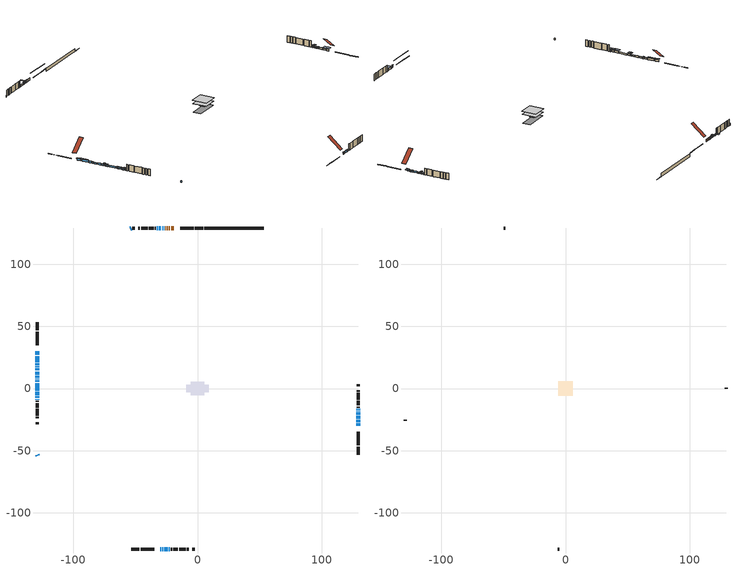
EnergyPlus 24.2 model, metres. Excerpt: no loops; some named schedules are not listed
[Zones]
conditioned space
 floor outside (Floor1 construction): -1.88,-1.88 -1.88,1.88 1.88,1.88 1.88,-1.88 z1.03
 floor outside (Floor2 construction): -0.46,-0.46 -0.46,0.46 0.46,0.46 0.46,-0.46 z1.03
 floor outside (Floor3 construction): -0.61,-0.61 -0.61,0.61 0.61,0.61 0.61,-0.61 z1.03
 floor outside (Floor4 construction): -0.83,-0.83 -0.83,0.83 0.83,0.83 0.83,-0.83 z1.03
 floor adiabatic (AdiabaticFloorConstruction): -5.48,-5.48 -5.48,5.48 5.48,5.48 5.48,-5.48 z3.47
 floor foundation (Slab1 construction): -9.04,-2.98 -9.04,2.98 9.04,2.98 9.04,-2.98 z-1.36
 wall outside (RimJoist1 construction): 4.52,129.2 -2.19,129.2 / -53.52,-129.2 -46.8,-129.2 / -129.2,53.52 -129.2,46.8 / 129.2,-53.52 129.2,-46.8 z1.03:1.33
 wall outside (RimJoist2 construction): -3.12,129.2 -14.08,129.2 / -45.87,-129.2 -34.92,-129.2 / -129.2,45.87 -129.2,34.92 / 129.2,-45.87 129.2,-34.92 z1.03:1.33
 wall outside (AdiabaticWallConstruction 1): -19.18,129.2 -21.26,129.2 / -22.19,129.2 -23.14,129.2 / -24.07,129.2 -24.56,129.2 / -25.49,129.2 -25.97,129.2 z1.03:3.06
 wall outside (AdiabaticWallConstruction): -26.9,129.2 -27,129.2 z1.03:3.06; -29.82,-129.2 -29.26,-129.2 / -27.92,129.2 -28.48,129.2 z1.03:2.56; -129.2,-53.52 -128.71,-54.01 / -53.52,129.2 -54.01,128.71 / 129.2,-27.11 129.2,-25.28 / -129.2,20.34 -129.2,18.81 / -28.33,-129.2 -27.63,-129.2 / -29.41,129.2 -31.24,129.2 / 129.2,-24.35 129.2,-22.07 / -129.2,16.35 -129.2,14.52 / -129.2,13.59 -129.2,11.15 / -129.2,10.22 -129.2,8.85 / -129.2,4.34 -129.2,-1.76 z1.03:2.25; 129.2,-29.82 129.2,-28.04 / -129.2,29.82 -129.2,27.07 / -129.2,26.15 -129.2,21.27 / -129.2,6.48 -129.2,5.26 / -129.2,-2.69 -129.2,-5.43 / -129.2,-6.36 -129.2,-7.58 / -26.71,-129.2 -23.96,-129.2 z1.03:2.55; -129.2,17.89 -129.2,17.28 / -32.17,129.2 -32.63,129.2 / 129.2,-16.92 129.2,-16.36 / -23.03,-129.2 -22.27,-129.2 z1.03:1.95; 129.2,-21.14 129.2,-19.31 z1.03:1.84; -129.2,7.92 -129.2,7.41 / -129.2,-8.51 -129.2,-9.02 z1.03:2.76; 129.2,-18.38 129.2,-17.85 z1.03:2.68
 wall outside (Wall1 construction): -33.56,129.2 -34.41,129.2 / -21.34,-129.2 -20.49,-129.2 / -129.2,-9.95 -129.2,-10.8 / 129.2,-15.43 129.2,-14.58 z1.03:5.91
 wall outside (Wall2 construction): -35.34,129.2 -39.16,129.2 / -19.56,-129.2 -15.74,-129.2 / -129.2,-11.73 -129.2,-15.55 / 129.2,-13.65 129.2,-9.83 z1.03:5.91
 wall outside (Wall3 construction): -40.09,129.2 -45.4,129.2 / -14.81,-129.2 -9.5,-129.2 / -129.2,-16.48 -129.2,-21.79 / 129.2,-8.9 129.2,-3.59 z1.03:5.91
 wall outside (Wall4 construction): -46.33,129.2 -47.76,129.2 / -8.57,-129.2 -7.14,-129.2 / -129.2,-22.72 -129.2,-24.15 / 129.2,-2.66 129.2,-1.23 z1.03:5.91
 wall outside (Wall6 construction): -50.61,129.2 -52.59,129.2 / -4.29,-129.2 -2.31,-129.2 / -129.2,-27 -129.2,-28.98 / 129.2,1.62 129.2,3.6 z1.03:5.91
 wall foundation (FoundationWall1 construction): 5.45,129.2,-1.36 5.45,129.2,1.03 46.4,129.2,1.03 46.4,129.2,-1.26 53.52,129.2,-1.26 53.52,129.2,-1.36
 window (WindowConstruction 18): -26.9,129.2 -27,129.2 z1.03:3.06
 window (WindowConstruction 2): -29.82,-129.2 -29.26,-129.2 z1.03:2.55
 window (WindowConstruction 3): -129.2,-53.52 -128.71,-54.01 z1.03:2.25
 window (WindowConstruction 4): -27.93,129.2 -28.48,129.2 z1.03:2.55
 window (WindowConstruction 5): -53.52,129.2 -54.01,128.71 z1.03:2.25
 window (WindowConstruction 6): 129.2,-29.82 129.2,-28.04 z1.03:2.55
 window (WindowConstruction 7): 129.2,-27.11 129.2,-25.28 z1.03:2.25
 window (WindowConstruction 8): -129.2,29.82 -129.2,27.07 z1.03:2.55
 window (WindowConstruction 9): -129.2,26.15 -129.2,21.27 z1.03:2.55
 window (WindowConstruction 10): -129.2,20.34 -129.2,18.82 z1.03:2.25
 window (WindowConstruction 11): -129.2,17.89 -129.2,17.28 z1.03:1.94
 window (WindowConstruction 23): -28.33,-129.2 -27.63,-129.2 z1.03:2.25
 window (WindowConstruction 12): -29.41,129.2 -31.24,129.2 z1.03:2.25
 window (WindowConstruction 13): 129.2,-24.35 129.2,-22.07 z1.03:2.25
 window (WindowConstruction 14): 129.2,-21.14 129.2,-19.31 z1.03:1.84
 window (WindowConstruction 15): -129.2,16.35 -129.2,14.52 z1.03:2.25
 window (WindowConstruction 16): -129.2,13.59 -129.2,11.15 z1.03:2.25
 window (WindowConstruction 17): -129.2,10.22 -129.2,8.85 z1.03:2.25
 window (WindowConstruction 19): -32.17,129.2 -32.63,129.2 z1.03:1.94
 window (WindowConstruction 28): -129.2,7.92 -129.2,7.41 z1.03:2.76
 window (WindowConstruction 24): -129.2,6.48 -129.2,5.26 z1.03:2.55
 window (WindowConstruction 25): -129.2,4.34 -129.2,-1.76 z1.03:2.25
 window (WindowConstruction 26): -129.2,-2.69 -129.2,-5.43 z1.03:2.55
 window (WindowConstruction 27): -129.2,-6.36 -129.2,-7.58 z1.03:2.55
 window (WindowConstruction 20): 129.2,-18.38 129.2,-17.85 z1.03:2.68
 window (WindowConstruction 21): 129.2,-16.92 129.2,-16.36 z1.03:1.94
 window (WindowConstruction 22): -129.2,-8.51 -129.2,-9.02 z1.03:2.76
 window (WindowConstruction): -26.7,-129.2 -23.96,-129.2 z1.03:2.55
 window (WindowConstruction 1): -23.03,-129.2 -22.27,-129.2 z1.03:1.94
 door (Door): -19.18,129.2 -21.26,129.2 z1.03:3.06
 door (Door 1): -22.19,129.2 -23.14,129.2 z1.03:3.06
 door (Door 2): -24.07,129.2 -24.56,129.2 z1.03:3.06
 door (Door 3): -25.49,129.2 -25.97,129.2 z1.03:3.06
 ceiling adiabatic (AdiabaticFloorConstruction): 5.48,-5.48 5.48,5.48 -5.48,5.48 -5.48,-5.48 z3.47
attic - vented
 floor to conditioned space (Floor5 construction Reversed): -5.68,-5.68 -5.68,5.68 5.68,5.68 5.68,-5.68 z5.91
 wall outside (Wall5 construction): -48.69,129.2 -49.68,129.2 / -6.21,-129.2 -5.21,-129.2 / -129.2,-25.08 -129.2,-26.07 / 129.2,-0.3 129.2,0.69 z1.03:5.91
 roof outside (Roof1 construction): -18.25,129.2,5.91 -18.25,119.24,14.21 -15.01,119.24,14.21 -15.01,129.2,5.91; -30.75,-129.2,5.91 -30.75,-119.24,14.21 -33.99,-119.24,14.21 -33.99,-129.2,5.91; -129.2,30.75,5.91 -119.24,30.75,14.21 -119.24,33.99,14.21 -129.2,33.99,5.91; 129.2,-30.75,5.91 119.24,-30.75,14.21 119.24,-33.99,14.21 129.2,-33.99,5.91
shading: -27.46,129.2 -26.44,129.2 -26.44,132.12 -27.46,132.12 z3.52; -28.93,-129.2 -30.15,-129.2 -30.15,-129.5 -28.93,-129.5 z2.88; -28.81,129.2 -27.6,129.2 -27.6,129.5 -28.81,129.5 z2.88; 129.2,-27.71 129.2,-30.15 131.54,-30.15 131.54,-27.71 z2.88; 129.2,-24.95 129.2,-27.44 131.71,-27.44 131.71,-24.95 z2.58; -129.2,26.75 -129.2,30.15 -130.42,30.15 -130.42,26.75 z2.88; -129.2,20.94 -129.2,26.47 -130.42,26.47 -130.42,20.94 z2.88; -129.2,16.95 -129.2,18.22 -130.42,18.22 -130.42,16.95 z2.27; 129.2,-18.98 129.2,-21.47 130.42,-21.47 130.42,-18.98 z2.17; -33.09,129.2 -31.71,129.2 -31.71,132.12 -33.09,132.12 z2.4; -129.2,6.95 -129.2,8.38 -130.42,8.38 -130.42,6.95 z3.22; -129.2,4.94 -129.2,6.81 -131.59,6.81 -131.59,4.94 z2.88; -129.2,-5.76 -129.2,-2.36 -131.59,-2.36 -131.59,-5.76 z2.88; -129.2,-7.91 -129.2,-6.03 -131.59,-6.03 -131.59,-7.91 z2.88; 129.2,-17.39 129.2,-18.84 130.42,-18.84 130.42,-17.39 z3.14; 129.2,-15.9 129.2,-17.38 130.42,-17.38 130.42,-15.9 z2.4; -129.2,-9.48 -129.2,-8.05 -130.42,-8.05 -130.42,-9.48 z3.22; -23.63,-129.2 -27.03,-129.2 -27.03,-131.18 -23.63,-131.18 z2.88; -21.94,-129.2 -23.36,-129.2 -23.36,-130.42 -21.94,-130.42 z2.27
[Building]
Building 1: Terrain=Suburbs
[Site:Location]
Summerland CS_BC: Latitude {deg}=49.56; Longitude {deg}=-119.65; Time Zone {hr}=-8; Elevation {m}=454; Keep Site Location Information=Yes
[Site:GroundTemperature:Shallow]
5.06956, 3.19416, 3.04397, 3.93394, 7.50669, 11.0628, 14.1458, 16.0987, 16.2646, 14.6762, 11.6719, 8.22487
[Site:WaterMainsTemperature]
Calculation Method=Schedule; Temperature Schedule=mains temperature schedule
[Material] Roughness=Rough; Thermal Absorptance=0.9
Name | Thickness {m} | Conductivity {W/m-K} | Density {kg/m3} | Specific Heat {J/kg-K} | Solar Absorptance | Visible Absorptance
asphalt or fiberglass shingles | 0.00635 | 0.162714 | 1121.4 | 1465.45 | 0.4 | 0.4
ceiling loosefill ins | 0.0846667 | 0.0480833 | 16.02 | 1046.75 | 0.7 | 0.7
ceiling stud and cavity | 0.1397 | 0.0941129 | 65.682 | 1177.47 | 0.7 | 0.7
concrete 4.0 in. | 0.1016 | 1.803125 | 2242.8 | 837.4 | 0.7 | 0.7
concrete 8.0 in. | 0.2032 | 1.803125 | 2242.8 | 837.4 | 0.7 | 0.7
door material | 0.04445 | 0.053851 | 512.64 | 1214.23 | 0.7 | 0.7
door material 1 | 0.04445 | 0.188738 | 512.64 | 1214.23 | 0.7 | 0.7
floor covering | 0.0127 | 0.0433444 | 54.468 | 1339.84 | 0.6 | 0.6
floor rigid ins; rim joist rigid ins; wall rigid ins | 0.051816 | 0.029427 | 32.04 | 1214.23 | 0.7 | 0.7
floor rigid ins 1; wall rigid ins 1 | 0.512978 | 0.029427 | 32.04 | 1214.23 | 0.7 | 0.7
floor stud and cavity | 0.1397 | 0.0947656 | 92.3553 | 1139.71 | 0.7 | 0.7
floor stud and cavity 1 | 0.1397 | 0.0951064 | 92.3553 | 1139.71 | 0.7 | 0.7
floor stud and cavity 2 | 0.1397 | 0.0960274 | 92.3553 | 1139.71 | 0.7 | 0.7
floor stud and cavity 3 | 0.1397 | 0.094879 | 92.3553 | 1139.71 | 0.7 | 0.7
floor stud and cavity 4 | 0.1397 | 1.75129 | 37.0049 | 1207.88 | 0.7 | 0.7
furniture material conditioned space 1 | 0.1524 | 0.115458 | 640.8 | 1214.23 | 0.6 | 0.6
gypsum board | 0.0127 | 0.160291 | 801 | 837.4 | 0.6 | 0.6
osb sheathing 0.5 in. | 0.0127 | 0.115458 | 512.64 | 1214.23 | 0.7 | 0.7
osb sheathing 0.75 in. | 0.01905 | 0.115458 | 512.64 | 1214.23 | 0.7 | 0.7
osb sheathing 2.0 in. | 0.0508 | 0.115458 | 512.64 | 1214.23 | 0.7 | 0.7
rim joist stud and cavity | 0.0508 | 0.0449671 | 125.044 | 1163.47 | 0.6 | 0.6
wall stud and cavity | 0.1397 | 0.319922 | 139.0536 | 1170.24 | 0.7 | 0.7
wall stud and cavity 1 | 0.1397 | 0.298273 | 139.0536 | 1170.24 | 0.7 | 0.7
wall stud and cavity 2 | 0.1397 | 0.250284 | 139.0536 | 1170.24 | 0.7 | 0.7
wall stud and cavity 3 | 0.1397 | 0.103711 | 139.0536 | 1170.24 | 0.7 | 0.7
wall stud and cavity 4 | 0.0889 | 6.1454 | 50.32683 | 1063.81 | 0.6 | 0.6
wall stud and cavity 5 | 0.1397 | 0.67487 | 139.0536 | 1170.24 | 0.7 | 0.7
wall stud and cavity 6 | 0.0889 | 0.380278 | 52.3479 | 1209.89 | 0.7 | 0.7
wall stud and cavity 7 | 0.0889 | 0.391764 | 83.0341 | 1211.67 | 0.7 | 0.7
wood siding | 0.0254 | 0.102417 | 544.68 | 1172.36 | 0.4 | 0.4
wood siding 1 | 0.00254 | 0.102417 | 544.68 | 1172.36 | 0.4 | 0.4
wood siding 2; wood siding 3; wood siding 4 | 0.0254 | 0.102417 | 544.68 | 1172.36 | 0.7 | 0.7
[WindowMaterial:SimpleGlazingSystem]
Name | U-Factor {W/m2-K} | Solar Heat Gain Coefficient
WindowMaterial | 2.88272 | 0.7
WindowMaterial 1 | 5.104522 | 0.63
WindowMaterial 10 | 2.91792 | 0.63
WindowMaterial 11 | 3.44598 | 0.71
WindowMaterial 12 | 2.93098 | 0.66
WindowMaterial 13 | 2.904297 | 0.68
WindowMaterial 14 | 2.89692 | 0.69
WindowMaterial 15 | 2.9219 | 0.67
WindowMaterial 16 | 2.80039 | 0.04
WindowMaterial 17 | 4.44815 | 0.52
WindowMaterial 18 | 5.43441 | 0.7
WindowMaterial 19 | 5.32199 | 0.68
WindowMaterial 2 | 2.97073 | 0.62
WindowMaterial 20 | 5.408295 | 0.69
WindowMaterial 21 | 5.45202 | 0.7
WindowMaterial 22 | 2.98038 | 0.54
WindowMaterial 3 | 2.99117 | 0.53
WindowMaterial 4 | 3.45393 | 0.71
WindowMaterial 5 | 3.53115 | 0.71
WindowMaterial 6 | 2.927009 | 0.66
WindowMaterial 7 | 2.88499 | 0.7
WindowMaterial 8 | 2.91111 | 0.68
WindowMaterial 9 | 2.99571 | 0.51
[Construction]
AdiabaticFloorConstruction: floor stud and cavity 4, floor rigid ins 1, osb sheathing 0.75 in., floor covering
AdiabaticWallConstruction: wood siding 3, wall rigid ins 1, wall stud and cavity 6, gypsum board
AdiabaticWallConstruction 1: wood siding 4, wall rigid ins 1, wall stud and cavity 6, gypsum board
Door; Door 2: door material
Door 1; Door 3: door material 1
Floor1 construction: floor stud and cavity, floor rigid ins, osb sheathing 0.75 in., floor covering
Floor2 construction: floor stud and cavity 1, floor rigid ins, osb sheathing 0.75 in., floor covering
Floor3 construction: floor stud and cavity 2, floor rigid ins, osb sheathing 0.75 in., floor covering
Floor4 construction: floor stud and cavity 3, floor rigid ins, osb sheathing 0.75 in., floor covering
Floor5 construction Reversed: gypsum board, ceiling stud and cavity, ceiling loosefill ins
FoundationWall1 construction: concrete 8.0 in.
furniture construction conditioned space 1: furniture material conditioned space 1
PartitionWallConstruction: gypsum board, wall stud and cavity 7, gypsum board
RimJoist1 construction; RimJoist2 construction: wood siding 2, rim joist rigid ins, osb sheathing 2.0 in., rim joist stud and cavity
Roof1 construction: asphalt or fiberglass shingles
Slab1 construction: concrete 4.0 in.
Wall1 construction: wood siding, wall rigid ins, osb sheathing 0.5 in., wall stud and cavity, gypsum board
Wall2 construction: wood siding, wall rigid ins, osb sheathing 0.5 in., wall stud and cavity 1, gypsum board
Wall3 construction: wood siding, wall rigid ins, osb sheathing 0.5 in., wall stud and cavity 2, gypsum board
Wall4 construction: wood siding, osb sheathing 0.5 in., wall stud and cavity 3, gypsum board
Wall5 construction: wood siding 1, wall stud and cavity 4
Wall6 construction: wood siding, wall rigid ins, osb sheathing 0.5 in., wall stud and cavity 5, gypsum board
WindowConstruction: WindowMaterial
WindowConstruction 1: WindowMaterial 1
WindowConstruction 10; WindowConstruction 24: WindowMaterial 8
WindowConstruction 11: WindowMaterial 9
WindowConstruction 12: WindowMaterial 10
WindowConstruction 13: WindowMaterial 11
WindowConstruction 14: WindowMaterial 12
WindowConstruction 15: WindowMaterial 13
WindowConstruction 16: WindowMaterial 14
WindowConstruction 17: WindowMaterial 15
WindowConstruction 18: WindowMaterial 16
WindowConstruction 19: WindowMaterial 17
WindowConstruction 2; WindowConstruction 4; WindowConstruction 5: WindowMaterial 2
WindowConstruction 20: WindowMaterial 18
WindowConstruction 21: WindowMaterial 19
WindowConstruction 22; WindowConstruction 28: WindowMaterial 20
WindowConstruction 23: WindowMaterial 21
WindowConstruction 25; WindowConstruction 9: WindowMaterial 7
WindowConstruction 26; WindowConstruction 8: WindowMaterial 6
WindowConstruction 27: WindowMaterial 22
WindowConstruction 3: WindowMaterial 3
WindowConstruction 6: WindowMaterial 4
WindowConstruction 7: WindowMaterial 5
[Zone] Multiplier=1; Part of Total Floor Area=Yes
Name | Volume {m3}
attic - vented | 156.583
conditioned space | 573.8
[Space]
Name | Zone | Volume {m3}
attic - vented 1 | attic - vented | 156.583
conditioned space 1 | conditioned space | 573.8
[ZoneInfiltration:EffectiveLeakageArea]
infil attic - vented 1: Zone or Space=attic - vented 1; Schedule=Always On Discrete; Effective Air Leakage Area {cm2}=6198.72; Stack Coefficient=0.00091631; Wind Coefficient=2.04523e-05
[ZoneMixing]
whole house fan mix: Zone or Space=attic - vented; Schedule=Always On Continuous; Design Flow Rate Calculation Method=Flow/Zone; Design Flow Rate {m3/s}=0; Source Zone or Space=conditioned space
[SurfaceProperty:ExposedFoundationPerimeter]
Slab1: Exposed Perimeter Calculation Method=TotalExposedPerimeter; Total Exposed Perimeter {m}=48.067
[InternalMass] Zone or ZoneList=conditioned space; Space or SpaceList=conditioned space 1
Name | Construction | Surface Area {m2}
furniture mass conditioned space 1 | furniture construction conditioned space 1 | 98.7602
partition wall mass | PartitionWallConstruction | 246.9
[Lights]
interior lighting: Zone or ZoneList or Space or SpaceList=conditioned space 1; Schedule=interior lighting schedule; Design Level Calculation Method=LightingLevel; Lighting Level {W}=343.2; Return Air Fraction=0; Fraction Radiant=0.6; Fraction Visible=0.2; Fraction Replaceable=1
[People]
occupants: Zone or ZoneList or Space or SpaceList=conditioned space 1; Number of People Schedule=occupants schedule; Number of People Calculation Method=People; Number of People=3; Fraction Radiant=0.314171; Sensible Heat Fraction=0.56303; Activity Level Schedule=occupants activity schedule; Carbon Dioxide Generation Rate {m3/s-W}=0; Enable ASHRAE 55 Comfort Warnings=No; Mean Radiant Temperature Calculation Type=EnclosureAveraged
[ElectricEquipment] Zone or ZoneList or Space or SpaceList=conditioned space 1; Design Level Calculation Method=EquipmentLevel
Name | Schedule | Design Level {W} | Fraction Latent | Fraction Radiant | Fraction Lost
clothes dryer | clothes dryer schedule | 140.772 | 0.015 | 0.081 | 0.85
clothes washer | clothes washer schedule | 32.1985 | 0.03 | 0.162 | 0.7
cooking range | cooking range schedule | 215.147 | 0.08 | 0.432 | 0.2
dishwasher | dishwasher schedule | 66.8632 | 0.3 | 0.18 | 0.4
fridge | fridge schedule | 72.9452 | 0 | 0.6 | 0
mech vent bath fan 0 | mech vent bath fan 0 schedule | 25.1 | 0 | 0 | 1
mech vent bath fan 1 | mech vent bath fan 1 schedule | 25.1 | 0 | 0 | 1
mech vent house fan | mech vent house fan schedule | 0 | 0 | 0 | 1
mech vent house fan cfis | mech vent house fan cfis schedule | 0 | 0 | 0 | 0
mech vent range fan 0 | mech vent range fan 0 schedule | 57 | 0 | 0 | 1
misc plug loads | misc plug loads schedule | 494.7 | 0.045 | 0.513 | 0.1
whole house fan | Always On Discrete | 0 | 0 | 0 | 1
[OtherEquipment] Zone or ZoneList or Space or SpaceList=conditioned space 1; Design Level Calculation Method=EquipmentLevel
Name | Fuel Type | Schedule | Design Level {W} | Fraction Latent | Fraction Radiant | Fraction Lost
clothes dryer 1 | Electricity | clothes dryer schedule | 0 | 0.015 | 0.081 | 0.85
cooking range 1 | Electricity | cooking range schedule | 0 | 0.08 | 0.432 | 0.2
general water use latent | None | general water use schedule | 62.594 | 1 | 0 | 0
general water use sensible | None | general water use schedule | -61.6891 | 0 | 0.6 | 0
mech vent house fan latent load | None | Always On Discrete | 0 | 1 | 0 | 0
mech vent house fan sensible load | None | Always On Discrete | 0 | 0 | 0 | 0
water heater energy adjustment1 | NaturalGas | Always On Discrete | 0.01 | 0 | 0 | 1
[ZoneInfiltration:DesignFlowRate] Zone or ZoneList or Space or SpaceList=conditioned space 1; Schedule=Always On Discrete; Design Flow Rate Calculation Method=Flow/Zone; Design Flow Rate {m3/s}=0
infil flow; natural vent flow; whole house fan flow
[Foundation:Kiva]
Foundation Kiva 1: Initial Indoor Air Temperature {C}=18; Wall Height Above Grade {m}=1.03001; Wall Depth Below Slab {m}=0.2032
[Foundation:Kiva:Settings]
Soil Conductivity {W/m-K}=0.849921; Soil Density {kg/m3}=1842.3; Soil Specific Heat {J/kg-K}=418.7; Ground Solar Absorptivity=0.9; Ground Thermal Absorptivity=0.9; Ground Surface Roughness {m}=0.03; Far-Field Width {m}=40; Deep-Ground Boundary Condition=ZeroFlux; Deep-Ground Depth {m}=40; Minimum Cell Dimension {m}=0.2; Maximum Cell Growth Coefficient=3; Simulation Timestep=Timestep
[Exterior:Lights]
exterior lighting: Schedule=exterior lighting schedule; Design Level {W}=75.6
[Schedule:Constant]
Name | Hourly Value
Always On Continuous; mech vent house fan schedule; mech vent house fan cfis schedule; Always On Discrete | 1
occupants activity schedule | 117.228
fridge schedule | 0
[Schedule:Week:Daily]
interior lighting schedule Week Rule - Jan1-Jan27: interior lighting schedule day, interior lighting schedule day, interior lighting schedule day, interior lighting schedule day, interior lighting schedule day, interior lighting schedule day, interior lighting schedule day, interior lighting schedule default day, interior lighting schedule default day, interior lighting schedule default day, interior lighting schedule default day, interior lighting schedule default day
interior lighting schedule Week Rule - Jan28-Feb3: interior lighting schedule day, interior lighting schedule day, interior lighting schedule day, interior lighting schedule day, interior lighting schedule day 1, interior lighting schedule day 1, interior lighting schedule day 1, interior lighting schedule default day, interior lighting schedule default day, interior lighting schedule default day, interior lighting schedule default day, interior lighting schedule default day
interior lighting schedule Week Rule - Feb4-Feb24: interior lighting schedule day 1, interior lighting schedule day 1, interior lighting schedule day 1, interior lighting schedule day 1, interior lighting schedule day 1, interior lighting schedule day 1, interior lighting schedule day 1, interior lighting schedule default day, interior lighting schedule default day, interior lighting schedule default day, interior lighting schedule default day, interior lighting schedule default day
interior lighting schedule Week Rule - Feb25-Mar3: interior lighting schedule day 1, interior lighting schedule day 1, interior lighting schedule day 1, interior lighting schedule day 1, interior lighting schedule day 2, interior lighting schedule day 2, interior lighting schedule day 2, interior lighting schedule default day, interior lighting schedule default day, interior lighting schedule default day, interior lighting schedule default day, interior lighting schedule default day
interior lighting schedule Week Rule - Mar4-Mar31: interior lighting schedule day 2, interior lighting schedule day 2, interior lighting schedule day 2, interior lighting schedule day 2, interior lighting schedule day 2, interior lighting schedule day 2, interior lighting schedule day 2, interior lighting schedule default day, interior lighting schedule default day, interior lighting schedule default day, interior lighting schedule default day, interior lighting schedule default day
interior lighting schedule Week Rule - Apr1-Apr28: interior lighting schedule day 3, interior lighting schedule day 3, interior lighting schedule day 3, interior lighting schedule day 3, interior lighting schedule day 3, interior lighting schedule day 3, interior lighting schedule day 3, interior lighting schedule default day, interior lighting schedule default day, interior lighting schedule default day, interior lighting schedule default day, interior lighting schedule default day
interior lighting schedule Week Rule - Apr29-May5: interior lighting schedule day 3, interior lighting schedule day 3, interior lighting schedule day 4, interior lighting schedule day 4, interior lighting schedule day 4, interior lighting schedule day 4, interior lighting schedule day 4, interior lighting schedule default day, interior lighting schedule default day, interior lighting schedule default day, interior lighting schedule default day, interior lighting schedule default day
interior lighting schedule Week Rule - May6-May26: interior lighting schedule day 4, interior lighting schedule day 4, interior lighting schedule day 4, interior lighting schedule day 4, interior lighting schedule day 4, interior lighting schedule day 4, interior lighting schedule day 4, interior lighting schedule default day, interior lighting schedule default day, interior lighting schedule default day, interior lighting schedule default day, interior lighting schedule default day
interior lighting schedule Week Rule - May27-Jun2: interior lighting schedule day 4, interior lighting schedule day 4, interior lighting schedule day 4, interior lighting schedule day 4, interior lighting schedule day 4, interior lighting schedule day 5, interior lighting schedule day 5, interior lighting schedule default day, interior lighting schedule default day, interior lighting schedule default day, interior lighting schedule default day, interior lighting schedule default day
interior lighting schedule Week Rule - Jun3-Jun30: interior lighting schedule day 5, interior lighting schedule day 5, interior lighting schedule day 5, interior lighting schedule day 5, interior lighting schedule day 5, interior lighting schedule day 5, interior lighting schedule day 5, interior lighting schedule default day, interior lighting schedule default day, interior lighting schedule default day, interior lighting schedule default day, interior lighting schedule default day
interior lighting schedule Week Rule - Jul1-Jul28: interior lighting schedule day 6, interior lighting schedule day 6, interior lighting schedule day 6, interior lighting schedule day 6, interior lighting schedule day 6, interior lighting schedule day 6, interior lighting schedule day 6, interior lighting schedule default day, interior lighting schedule default day, interior lighting schedule default day, interior lighting schedule default day, interior lighting schedule default day
interior lighting schedule Week Rule - Jul29-Aug4: interior lighting schedule day 6, interior lighting schedule day 6, interior lighting schedule day 6, interior lighting schedule day 7, interior lighting schedule day 7, interior lighting schedule day 7, interior lighting schedule day 7, interior lighting schedule default day, interior lighting schedule default day, interior lighting schedule default day, interior lighting schedule default day, interior lighting schedule default day
interior lighting schedule Week Rule - Aug5-Aug25: interior lighting schedule day 7, interior lighting schedule day 7, interior lighting schedule day 7, interior lighting schedule day 7, interior lighting schedule day 7, interior lighting schedule day 7, interior lighting schedule day 7, interior lighting schedule default day, interior lighting schedule default day, interior lighting schedule default day, interior lighting schedule default day, interior lighting schedule default day
interior lighting schedule Week Rule - Aug26-Sep1: interior lighting schedule day 7, interior lighting schedule day 7, interior lighting schedule day 7, interior lighting schedule day 7, interior lighting schedule day 7, interior lighting schedule day 7, interior lighting schedule day 8, interior lighting schedule default day, interior lighting schedule default day, interior lighting schedule default day, interior lighting schedule default day, interior lighting schedule default day
interior lighting schedule Week Rule - Sep2-Sep29: interior lighting schedule day 8, interior lighting schedule day 8, interior lighting schedule day 8, interior lighting schedule day 8, interior lighting schedule day 8, interior lighting schedule day 8, interior lighting schedule day 8, interior lighting schedule default day, interior lighting schedule default day, interior lighting schedule default day, interior lighting schedule default day, interior lighting schedule default day
interior lighting schedule Week Rule - Sep30-Oct6: interior lighting schedule day 8, interior lighting schedule day 9, interior lighting schedule day 9, interior lighting schedule day 9, interior lighting schedule day 9, interior lighting schedule day 9, interior lighting schedule day 9, interior lighting schedule default day, interior lighting schedule default day, interior lighting schedule default day, interior lighting schedule default day, interior lighting schedule default day
interior lighting schedule Week Rule - Oct7-Oct27: interior lighting schedule day 9, interior lighting schedule day 9, interior lighting schedule day 9, interior lighting schedule day 9, interior lighting schedule day 9, interior lighting schedule day 9, interior lighting schedule day 9, interior lighting schedule default day, interior lighting schedule default day, interior lighting schedule default day, interior lighting schedule default day, interior lighting schedule default day
interior lighting schedule Week Rule - Oct28-Nov3: interior lighting schedule day 9, interior lighting schedule day 9, interior lighting schedule day 9, interior lighting schedule day 9, interior lighting schedule day 10, interior lighting schedule day 10, interior lighting schedule day 10, interior lighting schedule default day, interior lighting schedule default day, interior lighting schedule default day, interior lighting schedule default day, interior lighting schedule default day
interior lighting schedule Week Rule - Nov4-Nov24: interior lighting schedule day 10, interior lighting schedule day 10, interior lighting schedule day 10, interior lighting schedule day 10, interior lighting schedule day 10, interior lighting schedule day 10, interior lighting schedule day 10, interior lighting schedule default day, interior lighting schedule default day, interior lighting schedule default day, interior lighting schedule default day, interior lighting schedule default day
interior lighting schedule Week Rule - Nov25-Dec1: interior lighting schedule day 10, interior lighting schedule day 10, interior lighting schedule day 10, interior lighting schedule day 10, interior lighting schedule day 10, interior lighting schedule day 10, interior lighting schedule day 11, interior lighting schedule default day, interior lighting schedule default day, interior lighting schedule default day, interior lighting schedule default day, interior lighting schedule default day
interior lighting schedule Week Rule - Dec2-Dec31: interior lighting schedule day 11, interior lighting schedule day 11, interior lighting schedule day 11, interior lighting schedule day 11, interior lighting schedule day 11, interior lighting schedule day 11, interior lighting schedule day 11, interior lighting schedule default day, interior lighting schedule default day, interior lighting schedule default day, interior lighting schedule default day, interior lighting schedule default day
occupants schedule Week Rule - Jan1-Dec31: occupants schedule day, occupants schedule day, occupants schedule day, occupants schedule day, occupants schedule day, occupants schedule day, occupants schedule day, occupants schedule default day, occupants schedule default day, occupants schedule default day, occupants schedule default day, occupants schedule default day
clothes dryer schedule Week Rule - Jan1-Dec31: clothes dryer schedule day, clothes dryer schedule day, clothes dryer schedule day, clothes dryer schedule day, clothes dryer schedule day, clothes dryer schedule day, clothes dryer schedule day, clothes dryer schedule default day, clothes dryer schedule default day, clothes dryer schedule default day, clothes dryer schedule default day, clothes dryer schedule default day
clothes washer schedule Week Rule - Jan1-Dec31: clothes washer schedule day, clothes washer schedule day, clothes washer schedule day, clothes washer schedule day, clothes washer schedule day, clothes washer schedule day, clothes washer schedule day, clothes washer schedule default day, clothes washer schedule default day, clothes washer schedule default day, clothes washer schedule default day, clothes washer schedule default day
cooking range schedule Week Rule - Jan1-Dec31: cooking range schedule day, cooking range schedule day, cooking range schedule day, cooking range schedule day, cooking range schedule day, cooking range schedule day, cooking range schedule day, cooking range schedule default day, cooking range schedule default day, cooking range schedule default day, cooking range schedule default day, cooking range schedule default day
dishwasher schedule Week Rule - Jan1-Dec31: dishwasher schedule day, dishwasher schedule day, dishwasher schedule day, dishwasher schedule day, dishwasher schedule day, dishwasher schedule day, dishwasher schedule day, dishwasher schedule default day, dishwasher schedule default day, dishwasher schedule default day, dishwasher schedule default day, dishwasher schedule default day
mech vent bath fan 0 schedule Week Rule - Jan1-Dec31: mech vent bath fan 0 schedule day, mech vent bath fan 0 schedule day, mech vent bath fan 0 schedule day, mech vent bath fan 0 schedule day, mech vent bath fan 0 schedule day, mech vent bath fan 0 schedule day, mech vent bath fan 0 schedule day, mech vent bath fan 0 schedule default day, mech vent bath fan 0 schedule default day, mech vent bath fan 0 schedule default day, mech vent bath fan 0 schedule default day, mech vent bath fan 0 schedule default day
mech vent bath fan 1 schedule Week Rule - Jan1-Dec31: mech vent bath fan 1 schedule day, mech vent bath fan 1 schedule day, mech vent bath fan 1 schedule day, mech vent bath fan 1 schedule day, mech vent bath fan 1 schedule day, mech vent bath fan 1 schedule day, mech vent bath fan 1 schedule day, mech vent bath fan 1 schedule default day, mech vent bath fan 1 schedule default day, mech vent bath fan 1 schedule default day, mech vent bath fan 1 schedule default day, mech vent bath fan 1 schedule default day
mech vent range fan 0 schedule Week Rule - Jan1-Dec31: mech vent range fan 0 schedule day, mech vent range fan 0 schedule day, mech vent range fan 0 schedule day, mech vent range fan 0 schedule day, mech vent range fan 0 schedule day, mech vent range fan 0 schedule day, mech vent range fan 0 schedule day, mech vent range fan 0 schedule default day, mech vent range fan 0 schedule default day, mech vent range fan 0 schedule default day, mech vent range fan 0 schedule default day, mech vent range fan 0 schedule default day
[Schedule:Year]
interior lighting schedule: interior lighting schedule Week Rule - Jan1-Jan27, 1, 1, 1, 27, interior lighting schedule Week Rule - Jan28-Feb3, 1, 28, 2, 3, interior lighting schedule Week Rule - Feb4-Feb24, 2, 4, 2, 24, interior lighting schedule Week Rule - Feb25-Mar3, 2, 25, 3, 3, interior lighting schedule Week Rule - Mar4-Mar31, 3, 4, 3, 31, interior lighting schedule Week Rule - Apr1-Apr28, 4, 1, 4, 28, interior lighting schedule Week Rule - Apr29-May5, 4, 29, 5, 5, interior lighting schedule Week Rule - May6-May26, 5, 6, 5, 26, interior lighting schedule Week Rule - May27-Jun2, 5, 27, 6, 2, interior lighting schedule Week Rule - Jun3-Jun30, 6, 3, 6, 30, interior lighting schedule Week Rule - Jul1-Jul28, 7, 1, 7, 28, interior lighting schedule Week Rule - Jul29-Aug4, 7, 29, 8, 4, interior lighting schedule Week Rule - Aug5-Aug25, 8, 5, 8, 25, interior lighting schedule Week Rule - Aug26-Sep1, 8, 26, 9, 1, interior lighting schedule Week Rule - Sep2-Sep29, 9, 2, 9, 29, interior lighting schedule Week Rule - Sep30-Oct6, 9, 30, 10, 6, interior lighting schedule Week Rule - Oct7-Oct27, 10, 7, 10, 27, interior lighting schedule Week Rule - Oct28-Nov3, 10, 28, 11, 3, interior lighting schedule Week Rule - Nov4-Nov24, 11, 4, 11, 24, interior lighting schedule Week Rule - Nov25-Dec1, 11, 25, 12, 1, interior lighting schedule Week Rule - Dec2-Dec31, 12, 2, 12, 31
occupants schedule: occupants schedule Week Rule - Jan1-Dec31, 1, 1, 12, 31
clothes dryer schedule: clothes dryer schedule Week Rule - Jan1-Dec31, 1, 1, 12, 31
clothes washer schedule: clothes washer schedule Week Rule - Jan1-Dec31, 1, 1, 12, 31
cooking range schedule: cooking range schedule Week Rule - Jan1-Dec31, 1, 1, 12, 31
dishwasher schedule: dishwasher schedule Week Rule - Jan1-Dec31, 1, 1, 12, 31
mech vent bath fan 0 schedule: mech vent bath fan 0 schedule Week Rule - Jan1-Dec31, 1, 1, 12, 31
mech vent bath fan 1 schedule: mech vent bath fan 1 schedule Week Rule - Jan1-Dec31, 1, 1, 12, 31
mech vent range fan 0 schedule: mech vent range fan 0 schedule Week Rule - Jan1-Dec31, 1, 1, 12, 31
misc plug loads schedule: misc plug loads schedule Week Rule - Jan1-Dec31, 1, 1, 12, 31
general water use schedule: general water use schedule Week Rule - Jan1-Dec31, 1, 1, 12, 31
exterior lighting schedule: exterior lighting schedule Week Rule - Jan1-Jan27, 1, 1, 1, 27, exterior lighting schedule Week Rule - Jan28-Feb3, 1, 28, 2, 3, exterior lighting schedule Week Rule - Feb4-Feb24, 2, 4, 2, 24, exterior lighting schedule Week Rule - Feb25-Mar3, 2, 25, 3, 3, exterior lighting schedule Week Rule - Mar4-Mar31, 3, 4, 3, 31, exterior lighting schedule Week Rule - Apr1-Apr28, 4, 1, 4, 28, exterior lighting schedule Week Rule - Apr29-May5, 4, 29, 5, 5, exterior lighting schedule Week Rule - May6-May26, 5, 6, 5, 26, exterior lighting schedule Week Rule - May27-Jun2, 5, 27, 6, 2, exterior lighting schedule Week Rule - Jun3-Jun30, 6, 3, 6, 30, exterior lighting schedule Week Rule - Jul1-Jul28, 7, 1, 7, 28, exterior lighting schedule Week Rule - Jul29-Aug4, 7, 29, 8, 4, exterior lighting schedule Week Rule - Aug5-Aug25, 8, 5, 8, 25, exterior lighting schedule Week Rule - Aug26-Sep1, 8, 26, 9, 1, exterior lighting schedule Week Rule - Sep2-Sep29, 9, 2, 9, 29, exterior lighting schedule Week Rule - Sep30-Oct6, 9, 30, 10, 6, exterior lighting schedule Week Rule - Oct7-Oct27, 10, 7, 10, 27, exterior lighting schedule Week Rule - Oct28-Nov3, 10, 28, 11, 3, exterior lighting schedule Week Rule - Nov4-Nov24, 11, 4, 11, 24, exterior lighting schedule Week Rule - Nov25-Dec1, 11, 25, 12, 1, exterior lighting schedule Week Rule - Dec2-Dec31, 12, 2, 12, 31
[Schedule:Compact]
mains temperature schedule: Through: 01/01, For: AllDays, Until: 24:00, 8.8, Through: 01/02, For: AllDays, Until: 24:00, 8.73556, Through: 01/03, For: AllDays, Until: 24:00, 8.67222, Through: 01/04, For: AllDays, Until: 24:00, 8.61, Through: 01/05, For: AllDays, Until: 24:00, 8.54889, Through: 01/06, For: AllDays, Until: 24:00, 8.48944, Through: 01/07, For: AllDays, Until: 24:00, 8.43111, Through: 01/08, For: AllDays, Until: 24:00, 8.37389, Through: 01/09, For: AllDays, Until: 24:00, 8.31778, Through: 01/10, For: AllDays, Until: 24:00, 8.26333, Through: 01/11, For: AllDays, Until: 24:00, 8.21056, Through: 01/12, For: AllDays, Until: 24:00, 8.15889, Through: 01/13, For: AllDays, Until: 24:00, 8.10833, Through: 01/14, For: AllDays, Until: 24:00, 8.05944, Through: 01/15, For: AllDays, Until: 24:00, 8.01167, Through: 01/16, For: AllDays, Until: 24:00, 7.96556, Through: 01/17, For: AllDays, Until: 24:00, 7.92111, Through: 01/18, For: AllDays, Until: 24:00, 7.87778, Through: 01/19, For: AllDays, Until: 24:00, 7.83611, Through: 01/20, For: AllDays, Until: 24:00, 7.79556, Through: 01/21, For: AllDays, Until: 24:00, 7.75722, Through: 01/22, For: AllDays, Until: 24:00, 7.71944, Through: 01/23, For: AllDays, Until: 24:00, 7.68389, Through: 01/24, For: AllDays, Until: 24:00, 7.64944, Through: 01/25, For: AllDays, Until: 24:00, 7.61667, Through: 01/26, For: AllDays, Until: 24:00, 7.58556, Through: 01/27, For: AllDays, Until: 24:00, 7.55611, Through: 01/28, For: AllDays, Until: 24:00, 7.52778, Through: 01/29, For: AllDays, Until: 24:00, 7.50167, Through: 01/30, For: AllDays, Until: 24:00, 7.47667, Through: 01/31, For: AllDays, Until: 24:00, 7.45333, Through: 02/01, For: AllDays, Until: 24:00, 7.43111, Through: 02/02, For: AllDays, Until: 24:00, 7.41111, Through: 02/03, For: AllDays, Until: 24:00, 7.39278, Through: 02/04, For: AllDays, Until: 24:00, 7.37556, Through: 02/05, For: AllDays, Until: 24:00, 7.36, Through: 02/06, For: AllDays, Until: 24:00, 7.34667, Through: 02/07, For: AllDays, Until: 24:00, 7.33444, Through: 02/08, For: AllDays, Until: 24:00, 7.32389, Through: 02/09, For: AllDays, Until: 24:00, 7.315, Through: 02/10, For: AllDays, Until: 24:00, 7.30778, Through: 02/11, For: AllDays, Until: 24:00, 7.30222, Through: 02/12, For: AllDays, Until: 24:00, 7.29833, Through: 02/13, For: AllDays, Until: 24:00, 7.29611, Through: 02/14, For: AllDays, Until: 24:00, 7.29556, Through: 02/15, For: AllDays, Until: 24:00, 7.29611, Through: 02/16, For: AllDays, Until: 24:00, 7.29889, Through: 02/17, For: AllDays, Until: 24:00, 7.30278, Through: 02/18, For: AllDays, Until: 24:00, 7.30889, Through: 02/19, For: AllDays, Until: 24:00, 7.31667, Through: 02/20, For: AllDays, Until: 24:00, 7.32556, Through: 02/21, For: AllDays, Until: 24:00, 7.33611, Through: 02/22, For: AllDays, Until: 24:00, 7.34889, Through: 02/23, For: AllDays, Until: 24:00, 7.36278, Through: 02/24, For: AllDays, Until: 24:00, 7.37833, Through: 02/25, For: AllDays, Until: 24:00, 7.39556, Through: 02/26, For: AllDays, Until: 24:00, 7.41444, Through: 02/27, For: AllDays, Until: 24:00, 7.43444, Through: 02/28, For: AllDays, Until: 24:00, 7.45667, Through: 03/01, For: AllDays, Until: 24:00, 7.48056, Through: 03/02, For: AllDays, Until: 24:00, 7.50556, Through: 03/03, For: AllDays, Until: 24:00, 7.53222, Through: 03/04, For: AllDays, Until: 24:00, 7.56056, Through: 03/05, For: AllDays, Until: 24:00, 7.59056, Through: 03/06, For: AllDays, Until: 24:00, 7.62222, Through: 03/07, For: AllDays, Until: 24:00, 7.655, Through: 03/08, For: AllDays, Until: 24:00, 7.68944, Through: 03/09, For: AllDays, Until: 24:00, 7.72556, Through: 03/10, For: AllDays, Until: 24:00, 7.76333, Through: 03/11, For: AllDays, Until: 24:00, 7.80222, Through: 03/12, For: AllDays, Until: 24:00, 7.84278, Through: 03/13, For: AllDays, Until: 24:00, 7.88444, Through: 03/14, For: AllDays, Until: 24:00, 7.92833, Through: 03/15, For: AllDays, Until: 24:00, 7.97278, Through: 03/16, For: AllDays, Until: 24:00, 8.01944, Through: 03/17, For: AllDays, Until: 24:00, 8.06722, Through: 03/18, For: AllDays, Until: 24:00, 8.11611, Through: 03/19, For: AllDays, Until: 24:00, 8.16667, Through: 03/20, For: AllDays, Until: 24:00, 8.21889, Through: 03/21, For: AllDays, Until: 24:00, 8.27222, Through: 03/22, For: AllDays, Until: 24:00, 8.32667, Through: 03/23, For: AllDays, Until: 24:00, 8.38278, Through: 03/24, For: AllDays, Until: 24:00, 8.44, Through: 03/25, For: AllDays, Until: 24:00, 8.49889, Through: 03/26, For: AllDays, Until: 24:00, 8.55889, Through: 03/27, For: AllDays, Until: 24:00, 8.62, Through: 03/28, For: AllDays, Until: 24:00, 8.68222, Through: 03/29, For: AllDays, Until: 24:00, 8.74611, Through: 03/30, For: AllDays, Until: 24:00, 8.81056, Through: 03/31, For: AllDays, Until: 24:00, 8.87667, Through: 04/01, For: AllDays, Until: 24:00, 8.94389, Through: 04/02, For: AllDays, Until: 24:00, 9.01222, Through: 04/03, For: AllDays, Until: 24:00, 9.08167, Through: 04/04, For: AllDays, Until: 24:00, 9.15222, Through: 04/05, For: AllDays, Until: 24:00, 9.22389, Through: 04/06, For: AllDays, Until: 24:00, 9.29667, Through: 04/07, For: AllDays, Until: 24:00, 9.37056, Through: 04/08, For: AllDays, Until: 24:00, 9.445, Through: 04/09, For: AllDays, Until: 24:00, 9.52111, Through: 04/10, For: AllDays, Until: 24:00, 9.59778, Through: 04/11, For: AllDays, Until: 24:00, 9.67556, Through: 04/12, For: AllDays, Until: 24:00, 9.75389, Through: 04/13, For: AllDays, Until: 24:00, 9.83389, Through: 04/14, For: AllDays, Until: 24:00, 9.91389, Through: 04/15, For: AllDays, Until: 24:00, 9.99556, Through: 04/16, For: AllDays, Until: 24:00, 10.0778, Through: 04/17, For: AllDays, Until: 24:00, 10.1606, Through: 04/18, For: AllDays, Until: 24:00, 10.2444, Through: 04/19, For: AllDays, Until: 24:00, 10.3289, Through: 04/20, For: AllDays, Until: 24:00, 10.4139, Through: 04/21, For: AllDays, Until: 24:00, 10.5, Through: 04/22, For: AllDays, Until: 24:00, 10.5867, Through: 04/23, For: AllDays, Until: 24:00, 10.6739, Through: 04/24, For: AllDays, Until: 24:00, 10.7617, Through: 04/25, For: AllDays, Until: 24:00, 10.8506, Through: 04/26, For: AllDays, Until: 24:00, 10.9394, Through: 04/27, For: AllDays, Until: 24:00, 11.0294, Through: 04/28, For: AllDays, Until: 24:00, 11.1194, Through: 04/29, For: AllDays, Until: 24:00, 11.2106, Through: 04/30, For: AllDays, Until: 24:00, 11.3017, Through: 05/01, For: AllDays, Until: 24:00, 11.3933, Through: 05/02, For: AllDays, Until: 24:00, 11.485, Through: 05/03, For: AllDays, Until: 24:00, 11.5778, Through: 05/04, For: AllDays, Until: 24:00, 11.6706, Through: 05/05, For: AllDays, Until: 24:00, 11.7639, Through: 05/06, For: AllDays, Until: 24:00, 11.8572, Through: 05/07, For: AllDays, Until: 24:00, 11.9511, Through: 05/08, For: AllDays, Until: 24:00, 12.045, Through: 05/09, For: AllDays, Until: 24:00, 12.1394, Through: 05/10, For: AllDays, Until: 24:00, 12.2339, Through: 05/11, For: AllDays, Until: 24:00, 12.3283, Through: 05/12, For: AllDays, Until: 24:00, 12.4233, Through: 05/13, For: AllDays, Until: 24:00, 12.5183, Through: 05/14, For: AllDays, Until: 24:00, 12.6133, Through: 05/15, For: AllDays, Until: 24:00, 12.7083, Through: 05/16, For: AllDays, Until: 24:00, 12.8033, Through: 05/17, For: AllDays, Until: 24:00, 12.8983, Through: 05/18, For: AllDays, Until: 24:00, 12.9939, Through: 05/19, For: AllDays, Until: 24:00, 13.0889, Through: 05/20, For: AllDays, Until: 24:00, 13.1839, Through: 05/21, For: AllDays, Until: 24:00, 13.2783, Through: 05/22, For: AllDays, Until: 24:00, 13.3733, Through: 05/23, For: AllDays, Until: 24:00, 13.4678, Through: 05/24, For: AllDays, Until: 24:00, 13.5622, Through: 05/25, For: AllDays, Until: 24:00, 13.6561, Through: 05/26, For: AllDays, Until: 24:00, 13.75, Through: 05/27, For: AllDays, Until: 24:00, 13.8439, Through: 05/28, For: AllDays, Until: 24:00, 13.9372, Through: 05/29, For: AllDays, Until: 24:00, 14.03, Through: 05/30, For: AllDays, Until: 24:00, 14.1228, Through: 05/31, For: AllDays, Until: 24:00, 14.215, Through: 06/01, For: AllDays, Until: 24:00, 14.3067, Through: 06/02, For: AllDays, Until: 24:00, 14.3983, Through: 06/03, For: AllDays, Until: 24:00, 14.4889, Through: 06/04, For: AllDays, Until: 24:00, 14.5794, Through: 06/05, For: AllDays, Until: 24:00, 14.6694, Through: 06/06, For: AllDays, Until: 24:00, 14.7589, Through: 06/07, For: AllDays, Until: 24:00, 14.8478, Through: 06/08, For: AllDays, Until: 24:00, 14.9356, Through: 06/09, For: AllDays, Until: 24:00, 15.0233, Through: 06/10, For: AllDays, Until: 24:00, 15.1106, Through: 06/11, For: AllDays, Until: 24:00, 15.1967, Through: 06/12, For: AllDays, Until: 24:00, 15.2822, Through: 06/13, For: AllDays, Until: 24:00, 15.3667, Through: 06/14, For: AllDays, Until: 24:00, 15.4511, Through: 06/15, For: AllDays, Until: 24:00, 15.5344, Through: 06/16, For: AllDays, Until: 24:00, 15.6167, Through: 06/17, For: AllDays, Until: 24:00, 15.6983, Through: 06/18, For: AllDays, Until: 24:00, 15.7789, Through: 06/19, For: AllDays, Until: 24:00, 15.8589, Through: 06/20, For: AllDays, Until: 24:00, 15.9378, Through: 06/21, For: AllDays, Until: 24:00, 16.0161, Through: 06/22, For: AllDays, Until: 24:00, 16.0933, Through: 06/23, For: AllDays, Until: 24:00, 16.1694, Through: 06/24, For: AllDays, Until: 24:00, 16.2444, Through: 06/25, For: AllDays, Until: 24:00, 16.3189, Through: 06/26, For: AllDays, Until: 24:00, 16.3922, Through: 06/27, For: AllDays, Until: 24:00, 16.4639, Through: 06/28, For: AllDays, Until: 24:00, 16.535, Through: 06/29, For: AllDays, Until: 24:00, 16.605, Through: 06/30, For: AllDays, Until: 24:00, 16.6739, Through: 07/01, For: AllDays, Until: 24:00, 16.7411, Through: 07/02, For: AllDays, Until: 24:00, 16.8078, Through: 07/03, For: AllDays, Until: 24:00, 16.8733, Through: 07/04, For: AllDays, Until: 24:00, 16.9372, Through: 07/05, For: AllDays, Until: 24:00, 17, Through: 07/06, For: AllDays, Until: 24:00, 17.0617, Through: 07/07, For: AllDays, Until: 24:00, 17.1222, Through: 07/08, For: AllDays, Until: 24:00, 17.1811, Through: 07/09, For: AllDays, Until: 24:00, 17.2389, Through: 07/10, For: AllDays, Until: 24:00, 17.2956, Through: 07/11, For: AllDays, Until: 24:00, 17.3511, Through: 07/12, For: AllDays, Until: 24:00, 17.4044, Through: 07/13, For: AllDays, Until: 24:00, 17.4572, Through: 07/14, For: AllDays, Until: 24:00, 17.5083, Through: 07/15, For: AllDays, Until: 24:00, 17.5583, Through: 07/16, For: AllDays, Until: 24:00, 17.6067, Through: 07/17, For: AllDays, Until: 24:00, 17.6533, Through: 07/18, For: AllDays, Until: 24:00, 17.6989, Through: 07/19, For: AllDays, Until: 24:00, 17.7428, Through: 07/20, For: AllDays, Until: 24:00, 17.7856, Through: 07/21, For: AllDays, Until: 24:00, 17.8267, Through: 07/22, For: AllDays, Until: 24:00, 17.8661, Through: 07/23, For: AllDays, Until: 24:00, 17.9044, Through: 07/24, For: AllDays, Until: 24:00, 17.9411, Through: 07/25, For: AllDays, Until: 24:00, 17.9761, Through: 07/26, For: AllDays, Until: 24:00, 18.0094, Through: 07/27, For: AllDays, Until: 24:00, 18.0417, Through: 07/28, For: AllDays, Until: 24:00, 18.0722, Through: 07/29, For: AllDays, Until: 24:00, 18.1011, Through: 07/30, For: AllDays, Until: 24:00, 18.1283, Through: 07/31, For: AllDays, Until: 24:00, 18.1544, Through: 08/01, For: AllDays, Until: 24:00, 18.1789, Through: 08/02, For: AllDays, Until: 24:00, 18.2011, Through: 08/03, For: AllDays, Until: 24:00, 18.2222, Through: 08/04, For: AllDays, Until: 24:00, 18.2417, Through: 08/05, For: AllDays, Until: 24:00, 18.2594, Through: 08/06, For: AllDays, Until: 24:00, 18.2761, Through: 08/07, For: AllDays, Until: 24:00, 18.2906, Through: 08/08, For: AllDays, Until: 24:00, 18.3033, Through: 08/09, For: AllDays, Until: 24:00, 18.315, Through: 08/10, For: AllDays, Until: 24:00, 18.3244, Through: 08/11, For: AllDays, Until: 24:00, 18.3328, Through: 08/12, For: AllDays, Until: 24:00, 18.3394, Through: 08/13, For: AllDays, Until: 24:00, 18.3444, Through: 08/14, For: AllDays, Until: 24:00, 18.3472, Through: 08/15, For: AllDays, Until: 24:00, 18.3489, Through: 08/16, For: AllDays, Until: 24:00, 18.3489, Through: 08/17, For: AllDays, Until: 24:00, 18.3472, Through: 08/18, For: AllDays, Until: 24:00, 18.3439, Through: 08/19, For: AllDays, Until: 24:00, 18.3389, Through: 08/20, For: AllDays, Until: 24:00, 18.3322, Through: 08/21, For: AllDays, Until: 24:00, 18.3244, Through: 08/22, For: AllDays, Until: 24:00, 18.3144, Through: 08/23, For: AllDays, Until: 24:00, 18.3028, Through: 08/24, For: AllDays, Until: 24:00, 18.29, Through: 08/25, For: AllDays, Until: 24:00, 18.275, Through: 08/26, For: AllDays, Until: 24:00, 18.2589, Through: 08/27, For: AllDays, Until: 24:00, 18.2411, Through: 08/28, For: AllDays, Until: 24:00, 18.2211, Through: 08/29, For: AllDays, Until: 24:00, 18.2, Through: 08/30, For: AllDays, Until: 24:00, 18.1772, Through: 08/31, For: AllDays, Until: 24:00, 18.1533, Through: 09/01, For: AllDays, Until: 24:00, 18.1272, Through: 09/02, For: AllDays, Until: 24:00, 18.1, Through: 09/03, For: AllDays, Until: 24:00, 18.0706, Through: 09/04, For: AllDays, Until: 24:00, 18.04, Through: 09/05, For: AllDays, Until: 24:00, 18.0078, Through: 09/06, For: AllDays, Until: 24:00, 17.9744, Through: 09/07, For: AllDays, Until: 24:00, 17.9394, Through: 09/08, For: AllDays, Until: 24:00, 17.9022, Through: 09/09, For: AllDays, Until: 24:00, 17.8644, Through: 09/10, For: AllDays, Until: 24:00, 17.8244, Through: 09/11, For: AllDays, Until: 24:00, 17.7833, Through: 09/12, For: AllDays, Until: 24:00, 17.7406, Through: 09/13, For: AllDays, Until: 24:00, 17.6967, Through: 09/14, For: AllDays, Until: 24:00, 17.6511, Through: 09/15, For: AllDays, Until: 24:00, 17.6039, Through: 09/16, For: AllDays, Until: 24:00, 17.5556, Through: 09/17, For: AllDays, Until: 24:00, 17.5061, Through: 09/18, For: AllDays, Until: 24:00, 17.4544, Through: 09/19, For: AllDays, Until: 24:00, 17.4022, Through: 09/20, For: AllDays, Until: 24:00, 17.3483, Through: 09/21, For: AllDays, Until: 24:00, 17.2928, Through: 09/22, For: AllDays, Until: 24:00, 17.2361, Through: 09/23, For: AllDays, Until: 24:00, 17.1783, Through: 09/24, For: AllDays, Until: 24:00, 17.1194, Through: 09/25, For: AllDays, Until: 24:00, 17.0589, Through: 09/26, For: AllDays, Until: 24:00, 16.9972, Through: 09/27, For: AllDays, Until: 24:00, 16.9344, Through: 09/28, For: AllDays, Until: 24:00, 16.87, Through: 09/29, For: AllDays, Until: 24:00, 16.8044, Through: 09/30, For: AllDays, Until: 24:00, 16.7383, Through: 10/01, For: AllDays, Until: 24:00, 16.6706, Through: 10/02, For: AllDays, Until: 24:00, 16.6017, Through: 10/03, For: AllDays, Until: 24:00, 16.5317, Through: 10/04, For: AllDays, Until: 24:00, 16.4606, Through: 10/05, For: AllDays, Until: 24:00, 16.3883, Through: 10/06, For: AllDays, Until: 24:00, 16.315, Through: 10/07, For: AllDays, Until: 24:00, 16.2411, Through: 10/08, For: AllDays, Until: 24:00, 16.1656, Through: 10/09, For: AllDays, Until: 24:00, 16.0894, Through: 10/10, For: AllDays, Until: 24:00, 16.0122, Through: 10/11, For: AllDays, Until: 24:00, 15.9344, Through: 10/12, For: AllDays, Until: 24:00, 15.855, Through: 10/13, For: AllDays, Until: 24:00, 15.775, Through: 10/14, For: AllDays, Until: 24:00, 15.6944, Through: 10/15, For: AllDays, Until: 24:00, 15.6128, Through: 10/16, For: AllDays, Until: 24:00, 15.53, Through: 10/17, For: AllDays, Until: 24:00, 15.4467, Through: 10/18, For: AllDays, Until: 24:00, 15.3628, Through: 10/19, For: AllDays, Until: 24:00, 15.2778, Through: 10/20, For: AllDays, Until: 24:00, 15.1922, Through: 10/21, For: AllDays, Until: 24:00, 15.1061, Through: 10/22, For: AllDays, Until: 24:00, 15.0189, Through: 10/23, For: AllDays, Until: 24:00, 14.9317, Through: 10/24, For: AllDays, Until: 24:00, 14.8433, Through: 10/25, For: AllDays, Until: 24:00, 14.7544, Through: 10/26, For: AllDays, Until: 24:00, 14.665, Through: 10/27, For: AllDays, Until: 24:00, 14.575, Through: 10/28, For: AllDays, Until: 24:00, 14.4844, Through: 10/29, For: AllDays, Until: 24:00, 14.3939, Through: 10/30, For: AllDays, Until: 24:00, 14.3022, Through: 10/31, For: AllDays, Until: 24:00, 14.2106, Through: 11/01, For: AllDays, Until: 24:00, 14.1183, Through: 11/02, For: AllDays, Until: 24:00, 14.0256, Through: 11/03, For: AllDays, Until: 24:00, 13.9328, Through: 11/04, For: AllDays, Until: 24:00, 13.8394, Through: 11/05, For: AllDays, Until: 24:00, 13.7456, Through: 11/06, For: AllDays, Until: 24:00, 13.6517, Through: 11/07, For: AllDays, Until: 24:00, 13.5578, Through: 11/08, For: AllDays, Until: 24:00, 13.4633, Through: 11/09, For: AllDays, Until: 24:00, 13.3689, Through: 11/10, For: AllDays, Until: 24:00, 13.2739, Through: 11/11, For: AllDays, Until: 24:00, 13.1789, Through: 11/12, For: AllDays, Until: 24:00, 13.0839, Through: 11/13, For: AllDays, Until: 24:00, 12.9889, Through: 11/14, For: AllDays, Until: 24:00, 12.8939, Through: 11/15, For: AllDays, Until: 24:00, 12.7989, Through: 11/16, For: AllDays, Until: 24:00, 12.7039, Through: 11/17, For: AllDays, Until: 24:00, 12.6089, Through: 11/18, For: AllDays, Until: 24:00, 12.5139, Through: 11/19, For: AllDays, Until: 24:00, 12.4189, Through: 11/20, For: AllDays, Until: 24:00, 12.3239, Through: 11/21, For: AllDays, Until: 24:00, 12.2294, Through: 11/22, For: AllDays, Until: 24:00, 12.135, Through: 11/23, For: AllDays, Until: 24:00, 12.0406, Through: 11/24, For: AllDays, Until: 24:00, 11.9467, Through: 11/25, For: AllDays, Until: 24:00, 11.8528, Through: 11/26, For: AllDays, Until: 24:00, 11.7594, Through: 11/27, For: AllDays, Until: 24:00, 11.6661, Through: 11/28, For: AllDays, Until: 24:00, 11.5733, Through: 11/29, For: AllDays, Until: 24:00, 11.4806, Through: 11/30, For: AllDays, Until: 24:00, 11.3889, Through: 12/01, For: AllDays, Until: 24:00, 11.2972, Through: 12/02, For: AllDays, Until: 24:00, 11.2061, Through: 12/03, For: AllDays, Until: 24:00, 11.115, Through: 12/04, For: AllDays, Until: 24:00, 11.025, Through: 12/05, For: AllDays, Until: 24:00, 10.9356, Through: 12/06, For: AllDays, Until: 24:00, 10.8461, Through: 12/07, For: AllDays, Until: 24:00, 10.7578, Through: 12/08, For: AllDays, Until: 24:00, 10.6694, Through: 12/09, For: AllDays, Until: 24:00, 10.5822, Through: 12/10, For: AllDays, Until: 24:00, 10.4956, Through: 12/11, For: AllDays, Until: 24:00, 10.41, Through: 12/12, For: AllDays, Until: 24:00, 10.3244, Through: 12/13, For: AllDays, Until: 24:00, 10.24, Through: 12/14, For: AllDays, Until: 24:00, 10.1567, Through: 12/15, For: AllDays, Until: 24:00, 10.0733, Through: 12/16, For: AllDays, Until: 24:00, 9.99167, Through: 12/17, For: AllDays, Until: 24:00, 9.91, Through: 12/18, For: AllDays, Until: 24:00, 9.83, Through: 12/19, For: AllDays, Until: 24:00, 9.75056, Through: 12/20, For: AllDays, Until: 24:00, 9.67167, Through: 12/21, For: AllDays, Until: 24:00, 9.59389, Through: 12/22, For: AllDays, Until: 24:00, 9.51722, Through: 12/23, For: AllDays, Until: 24:00, 9.44167, Through: 12/24, For: AllDays, Until: 24:00, 9.36667, Through: 12/25, For: AllDays, Until: 24:00, 9.29333, Through: 12/26, For: AllDays, Until: 24:00, 9.22056, Through: 12/27, For: AllDays, Until: 24:00, 9.14889, Through: 12/28, For: AllDays, Until: 24:00, 9.07833, Through: 12/29, For: AllDays, Until: 24:00, 9.00889, Through: 12/30, For: AllDays, Until: 24:00, 8.94056, Through: 12/31, For: AllDays, Until: 24:00, 8.87333
